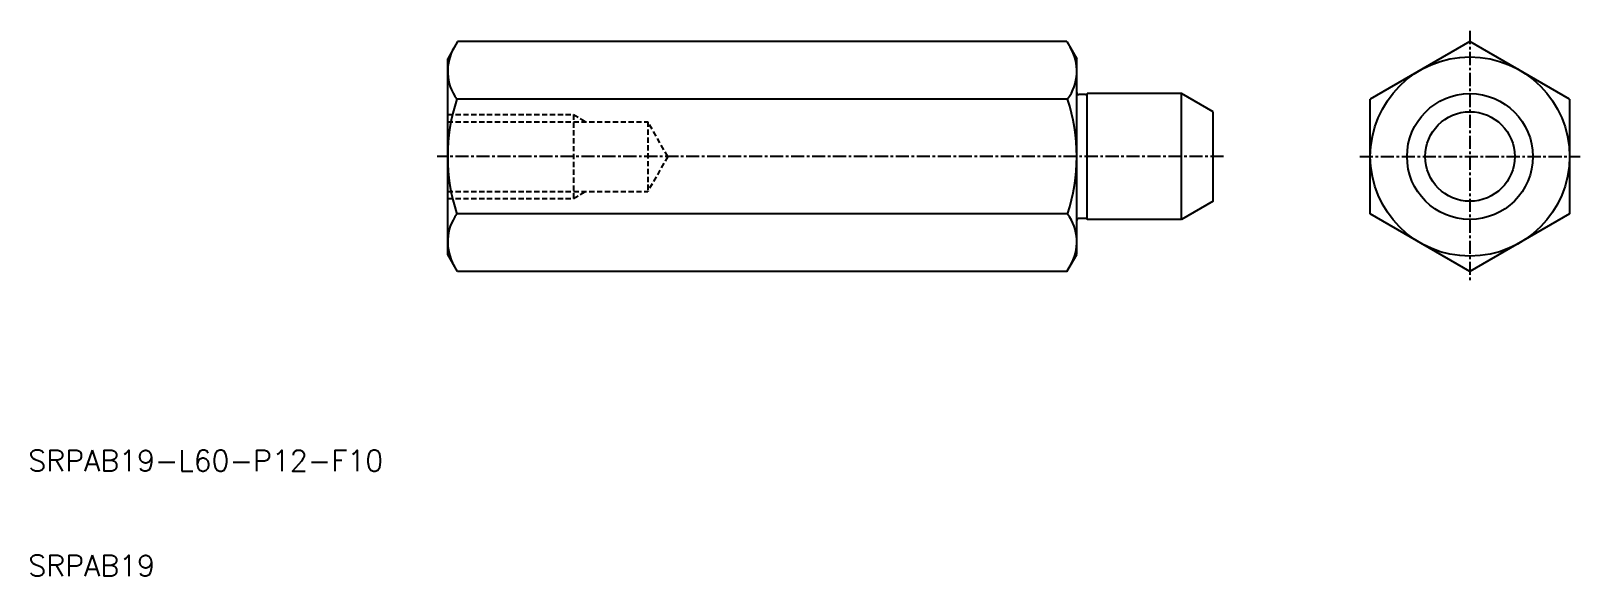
# Model space of a CAD drawing. Extents: x 10 to 158, y 10 to 62.
import ezdxf

# ---------------------------------------------------------------- set-up
doc = ezdxf.new("R2010")
doc.units = 0
doc.linetypes.add('CENTER', pattern=[2, 1.25, -0.25, 0.25, -0.25])
doc.linetypes.add('DASHED', pattern=[0.75, 0.5, -0.25])
doc.layers.get('0').update_dxf_attribs({"linetype": 'CONTINUOUS'})
doc.layers.add('CENTER', color=1, linetype='CENTER')
doc.styles.get("Standard").update_dxf_attribs({"font": 'txt.shx'})

msp = doc.modelspace()

# ---------------------------------------------------------------- linework, layer by layer
at = {"color": 7, "linetype": 'CONTINUOUS'}
for p, q in [((50.95, 60.97), (50, 59.33)), ((109.05, 60.97), (50.95, 60.97)), ((109.05, 60.97), (110, 59.33)), ((147.5, 60.97), (138, 55.48)), ((157, 55.48), (147.5, 60.97)), ((50, 40.67), (50, 59.33)), ((110, 40.67), (110, 59.33)), ((152.25, 58.23), (152.25, 58.23)), ((154.63, 56.86), (154.63, 56.86)), ((109.13, 55.48), (50.87, 55.48)), ((110.83, 55.9), (110.2, 55.9)), ((120, 56), (111, 56)), ((111, 44), (111, 56)), ((120, 44), (120, 56)), ((123, 54.27), (120, 56)), ((138, 44.52), (138, 55.48)), ((157, 55.48), (157, 44.52)), ((123, 45.73), (123, 54.27)), ((109.13, 44.52), (50.87, 44.52)), ((123, 45.73), (120, 44)), ((147.5, 39.03), (138, 44.52)), ((157, 44.52), (147.5, 39.03)), ((110.83, 44.1), (110.2, 44.1)), ((120, 44), (111, 44)), ((50.95, 39.03), (50, 40.67)), ((109.05, 39.03), (110, 40.67)), ((109.05, 39.03), (50.95, 39.03))]:
    msp.add_line(p, q, dxfattribs=at)
at = {"color": 3, "linetype": 'DASHED'}
for p, q in [((50, 54), (62, 54)), ((50, 53.32), (69.08, 53.32)), ((62, 54), (62, 46)), ((62, 54), (63.17, 53.32)), ((69.08, 53.32), (69.08, 46.68)), ((71, 50), (69.08, 53.32)), ((71, 50), (69.08, 46.68)), ((50, 46.68), (69.08, 46.68)), ((50, 46), (62, 46)), ((62, 46), (63.17, 46.68))]:
    msp.add_line(p, q, dxfattribs=at)
at = {"color": 7, "linetype": 'CONTINUOUS'}
for radius in [9.5, 6, 4.27]:
    msp.add_circle((147.5, 50), radius, dxfattribs=at)
for centre, radius, start, end in [((54.47, 58.14), 4.47, 149.0489, 216.3934), ((105.53, 58.14), 4.47, 323.6066, 30.9511), ((67.69, 50), 17.69, 161.9403, 198.0597), ((92.31, 50), 17.69, 341.9403, 18.0597), ((110.2, 56.1), 0.2, 180, 270), ((110.83, 56.1), 0.2, 270, 330), ((54.47, 41.86), 4.47, 143.6066, 210.9511), ((105.53, 41.86), 4.47, 329.0489, 36.3934), ((110.2, 43.9), 0.2, 90, 180), ((110.83, 43.9), 0.2, 30, 90)]:
    msp.add_arc(centre, radius, start, end, dxfattribs=at)
at = {"layer": 'CENTER', "color": 1, "linetype": 'CENTER'}
for p, q in [((147.5, 61.97), (147.5, 38.03)), ((124, 50), (49, 50)), ((137, 50), (158, 50))]:
    msp.add_line(p, q, dxfattribs=at)

# ---------------------------------------------------------------- texts
at = {"color": 7, "linetype": 'CONTINUOUS'}
for s, p in [('SRPAB19-L60-P12-F10', (10, 20)), ('SRPAB19', (10, 10))]:
    msp.add_text(s, height=2, dxfattribs=at).set_placement(p)

doc.saveas('drawing.dxf')
